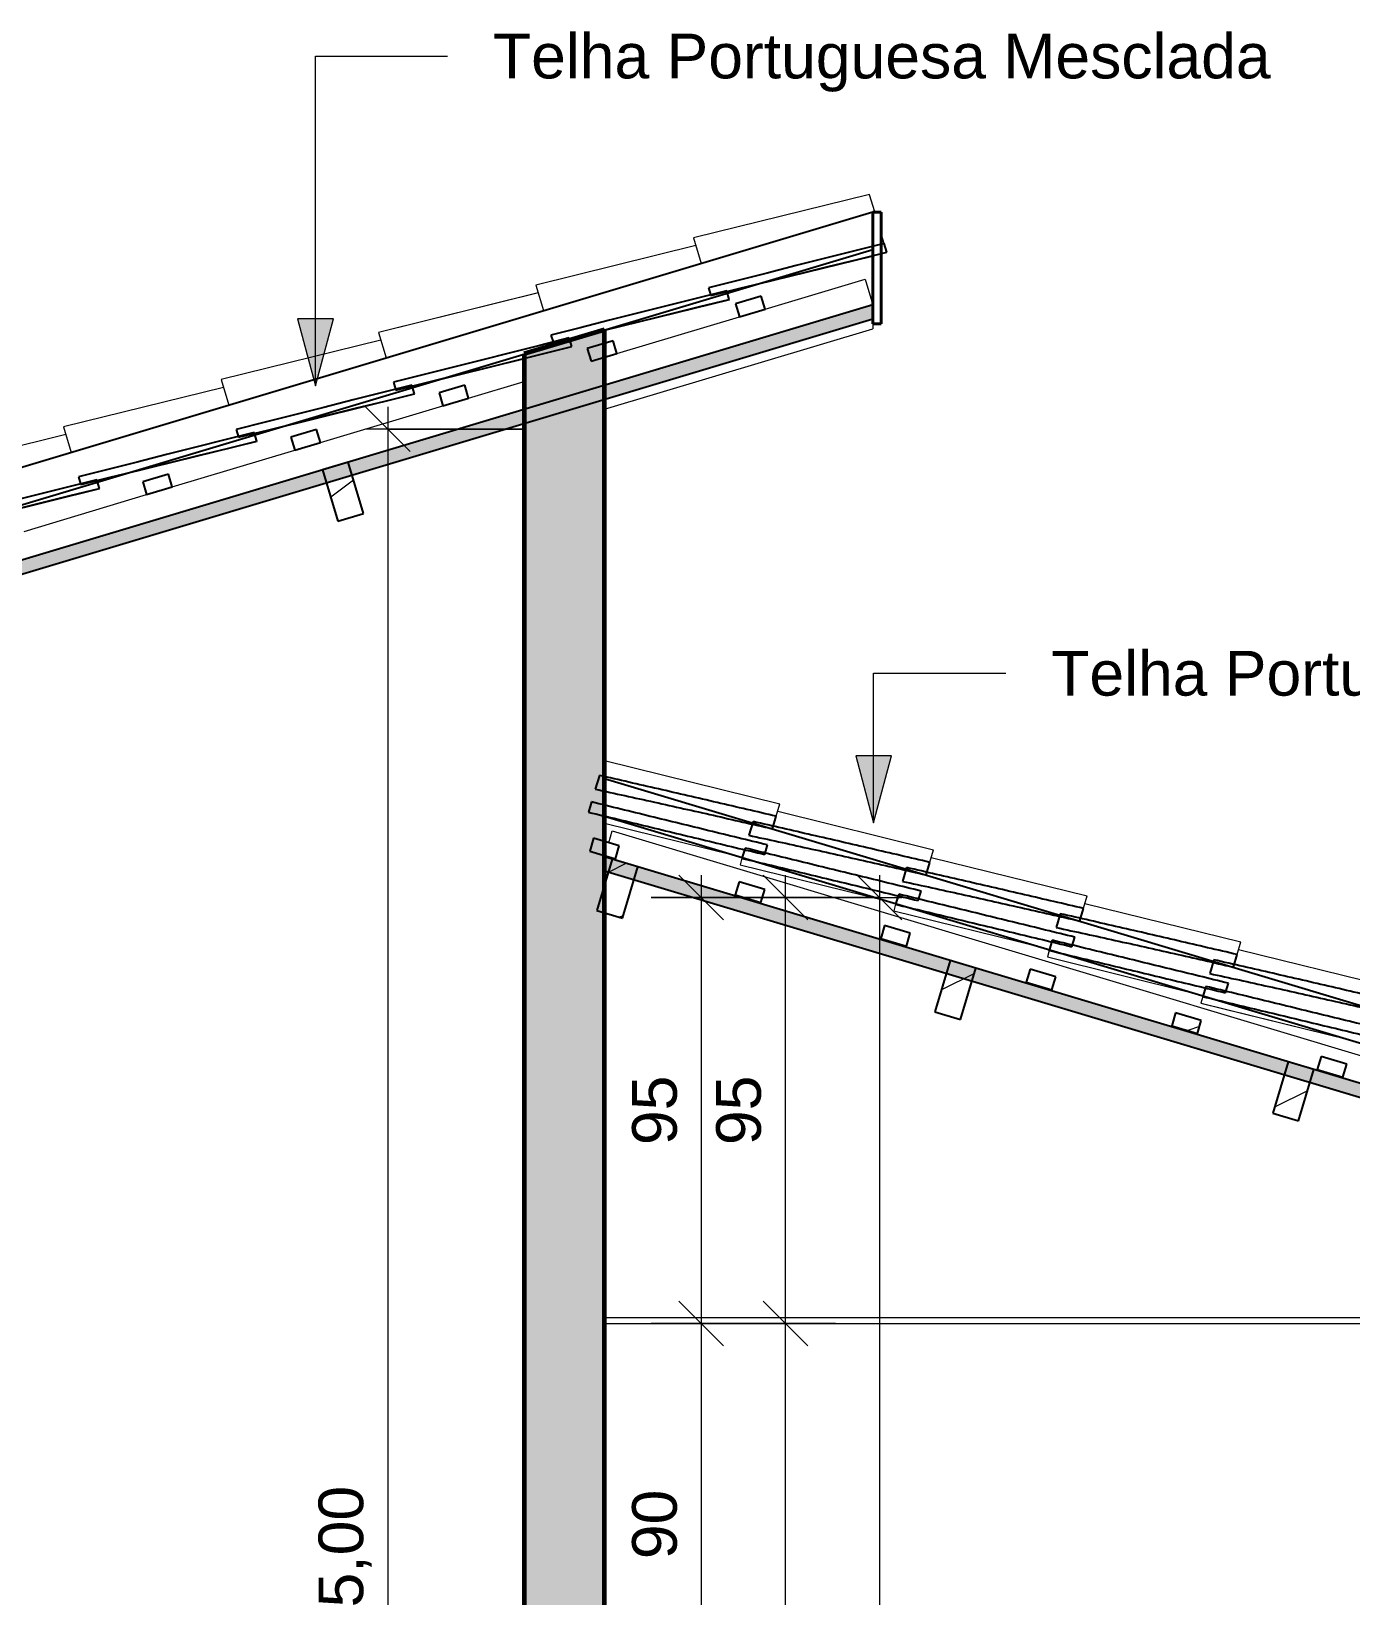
# Model space of a CAD drawing. Header units: millimetres. Extents: x -23755 to 62003, y -3000 to 6760.
# Drawn here: x 56026 to 58977, y 2591 to 6090 of the extents above; entities that cross this region are included whole.
import ezdxf

# ---------------------------------------------------------------- set-up
doc = ezdxf.new("R2010")
doc.units = ezdxf.units.MM
for name, color, linetype, lineweight in [('A-ANNO-DIMS', 211, 'Continuous', 9), ('A-ANNO-DIMS-50', 211, 'Continuous', 9), ('A-CLNG', 13, 'Continuous', 9), ('A-GLAZ-CURT', 52, 'Continuous', 9), ('A-GLAZ-CWMG', 51, 'Continuous', 9), ('A-ROOF', 132, 'Continuous', 9), ('A-ROOF-MCUT', 132, 'Continuous', 40), ('A-ROOF-OTLN', 132, 'Continuous', 9), ('A-ROOF-PATT', 132, 'Continuous', 9), ('A-WALL', 113, 'Continuous', 25), ('A-WALL-PATT', 111, 'Continuous', 25), ('G-ANNO-TEXT', 231, 'Continuous', 9)]:
    doc.layers.add(name, color=color, linetype=linetype, lineweight=lineweight)
doc.styles.add('@Arial Unicode MS', font='', dxfattribs={"height": 100})
doc.styles.add('Arial_1', font='arial.ttf', dxfattribs={"height": 100})
doc.styles.get('@Arial Unicode MS').set_extended_font_data('@Arial Unicode MS')
doc.dimstyles.new('CRT_-__Metros_-_Linha_de_chamada_3_5_mm', dxfattribs={"dimscale": 304.8, "dimtxt": 100.584485, "dimasz": 0.328084, "dimexe": 0.164042, "dimexo": 0.0625, "dimgap": 0.082021, "dimtad": 1, "dimdec": 0, "dimlfac": 0.1, "dimdsep": 46, "dimtxsty": '@Arial Unicode MS', "dimblk1": 'OBLIQUE', "dimblk2": 'OBLIQUE', "dimsah": 1, "dimcen": 0.09, "dimdle": 0.164042, "dimazin": 0, "dimtfac": 1, "dimtdec": 4, "dimtix": 1, "dimtmove": 0, "dimatfit": 3, "dimfxl": 0.984252, "dimfxlon": 1, "dimtvp": 1, "dimtolj": 1, "dimtzin": 0, "dimarcsym": 2})
doc.dimstyles.new('CRT_-__Metros_-_Linha_de_chamada_3_5_mm_1', dxfattribs={"dimscale": 304.8, "dimtxt": 100.584485, "dimasz": 0.328084, "dimexe": 0.164042, "dimexo": 0.0625, "dimgap": 0.082021, "dimtad": 1, "dimlfac": 0.001, "dimrnd": 0.01, "dimzin": 0, "dimdsep": 46, "dimtxsty": '@Arial Unicode MS', "dimblk1": 'OBLIQUE', "dimblk2": 'OBLIQUE', "dimsah": 1, "dimcen": 0.09, "dimdle": 0.164042, "dimazin": 0, "dimtfac": 1, "dimtdec": 4, "dimtix": 1, "dimtmove": 0, "dimatfit": 3, "dimfxl": 0.984252, "dimfxlon": 1, "dimtvp": 1, "dimtolj": 1, "dimtzin": 0, "dimarcsym": 2})
doc.dimstyles.new('CRT_-__Metros_-_Linha_de_chamada_3_5_mm_2', dxfattribs={"dimscale": 304.8, "dimtxt": 100.584485, "dimasz": 0.328084, "dimexe": 0.164042, "dimexo": 0.0625, "dimgap": 0.082021, "dimtad": 1, "dimlfac": 0.001, "dimrnd": 0.01, "dimzin": 0, "dimdsep": 46, "dimtxsty": '@Arial Unicode MS', "dimblk1": 'OBLIQUE', "dimblk2": 'OBLIQUE', "dimsah": 1, "dimcen": 0.09, "dimdle": 0.164042, "dimazin": 0, "dimtfac": 1, "dimtdec": 4, "dimtix": 1, "dimtmove": 2, "dimatfit": 3, "dimfxl": 0.984252, "dimfxlon": 1, "dimtvp": 1, "dimtolj": 1, "dimtzin": 0, "dimarcsym": 2})
pattern_1 = [(216.87, (11811.774, 2309.08), (761.9991, 508.00136), [127, -1143]), (206.565, (11964.17, 2232.88), (-254.0006, -253.9997), [283.981, -283.981]), (198.435, (11964.17, 2105.88), (-507.9998, -254.0006), [160.644, -642.575])]

# ---------------------------------------------------------------- blocks, each defined once
blk = doc.blocks.new('Rectangular Mullion - Ripa-V390-C')
at = {"layer": 'A-GLAZ-CWMG', "lineweight": 25}
for p, q in [((12354.3, 5099.4), (12296.8, 5082.2)), ((12296.8, 5082.2), (12305.5, 5053.4)), ((12362.9, 5070.7), (12354.3, 5099.4)), ((12305.5, 5053.4), (12362.9, 5070.7))]:
    blk.add_line(p, q, dxfattribs=at)
blk = doc.blocks.new('Rectangular Mullion - Ripa-V391-C')
at = {"layer": 'A-GLAZ-CWMG', "lineweight": 25}
for p, q in [((12685.8, 5198.8), (12628.3, 5181.6)), ((12628.3, 5181.6), (12636.9, 5152.9)), ((12694.4, 5170.1), (12685.8, 5198.8)), ((12636.9, 5152.9), (12694.4, 5170.1))]:
    blk.add_line(p, q, dxfattribs=at)
blk = doc.blocks.new('Rectangular Mullion - Ripa-V392-C')
at = {"layer": 'A-GLAZ-CWMG'}
h = blk.add_hatch(dxfattribs=at)
h.set_pattern_fill('FP_54', color=256, style=0, pattern_type=2)
h.set_pattern_definition(pattern_1)
h.paths.add_polyline_path([(12968.4, 5252.3), (13025.8, 5269.5), (13017.2, 5298.3), (12959.7, 5281), (12963.7, 5267.7)])
at = {"layer": 'A-GLAZ-CWMG', "lineweight": 25}
for p, q in [((13017.2, 5298.3), (12959.7, 5281)), ((13025.8, 5269.5), (13017.2, 5298.3)), ((12959.7, 5281), (12968.4, 5252.3)), ((12968.4, 5252.3), (13025.8, 5269.5))]:
    blk.add_line(p, q, dxfattribs=at)
blk = doc.blocks.new('Rectangular Mullion - Ripa-V393-C')
at = {"layer": 'A-GLAZ-CWMG', "lineweight": 25}
for p, q in [((13348.7, 5397.7), (13291.2, 5380.5)), ((13357.3, 5369), (13348.7, 5397.7)), ((13291.2, 5380.5), (13299.8, 5351.7)), ((13299.8, 5351.7), (13357.3, 5369))]:
    blk.add_line(p, q, dxfattribs=at)
blk = doc.blocks.new('Rectangular Mullion - Ripa-V394-C')
at = {"layer": 'A-GLAZ-CWMG'}
h = blk.add_hatch(dxfattribs=at)
h.set_pattern_fill('FP_54', color=256, style=0, pattern_type=2)
h.set_pattern_definition(pattern_1)
h.paths.add_polyline_path([(13631.3, 5451.2), (13688.7, 5468.4), (13680.1, 5497.1), (13622.6, 5479.9), (13631.2, 5451.3)])
at = {"layer": 'A-GLAZ-CWMG', "lineweight": 25}
for p, q in [((13680.1, 5497.1), (13622.6, 5479.9)), ((13688.7, 5468.4), (13680.1, 5497.1)), ((13622.6, 5479.9), (13631.3, 5451.2)), ((13631.3, 5451.2), (13688.7, 5468.4))]:
    blk.add_line(p, q, dxfattribs=at)
blk = doc.blocks.new('Rectangular Mullion - Caibro-3577406-C')
at = {"layer": 'A-GLAZ-CWMG'}
for p, q in [((13688.7, 5468.4), (13912.4, 5535.5)), ((13912.4, 5535.5), (13929.7, 5478)), ((13357.3, 5369), (13631.3, 5451.2)), ((13025.8, 5269.5), (13149.7, 5306.7)), ((12694.8, 5170.2), (12968.4, 5252.3)), ((12362.9, 5070.7), (12636.9, 5152.9)), ((12031.5, 4971.2), (12305.5, 5053.4))]:
    blk.add_line(p, q, dxfattribs=at)
blk = doc.blocks.new('Rectangular Mullion - Terça-V397-C')
at = {"layer": 'A-GLAZ-CWMG'}
h = blk.add_hatch(dxfattribs=at)
h.set_pattern_fill('FP_54', color=256, style=0, pattern_type=2)
h.set_pattern_definition(pattern_1)
h.paths.add_polyline_path([(12733.4, 4993.9), (12790.8, 5011.1), (12756.4, 5126.1), (12698.9, 5108.8)])
at = {"layer": 'A-GLAZ-CWMG', "lineweight": 25}
for p, q in [((12756.4, 5126.1), (12698.9, 5108.8)), ((12698.9, 5108.8), (12733.4, 4993.9)), ((12790.8, 5011.1), (12756.4, 5126.1)), ((12733.4, 4993.9), (12790.8, 5011.1))]:
    blk.add_line(p, q, dxfattribs=at)
blk = doc.blocks.new('Rectangular Mullion - Ripa-3577493-C')
at = {"layer": 'A-GLAZ-CWMG', "lineweight": 25}
for p, q in [((13305.2, 4285), (13296.6, 4256.2)), ((13362.7, 4267.7), (13305.2, 4285)), ((13296.6, 4256.2), (13354.1, 4239)), ((13354.1, 4239), (13362.7, 4267.7))]:
    blk.add_line(p, q, dxfattribs=at)
blk = doc.blocks.new('Rectangular Mullion - Ripa-V402-C')
at = {"layer": 'A-GLAZ-CWMG', "lineweight": 25}
for p, q in [((14932.5, 3796.8), (14923.9, 3768.1)), ((14990, 3779.6), (14932.5, 3796.8)), ((14981.3, 3750.8), (14990, 3779.6)), ((14923.9, 3768.1), (14981.3, 3750.8))]:
    blk.add_line(p, q, dxfattribs=at)
blk = doc.blocks.new('Rectangular Mullion - Ripa-V403-C')
at = {"layer": 'A-GLAZ-CWMG'}
h = blk.add_hatch(dxfattribs=at)
h.set_pattern_fill('FP_54', color=256, style=0, pattern_type=2)
h.set_pattern_definition(pattern_1)
h.paths.add_polyline_path([(14655.9, 3848.5), (14664.5, 3877.2), (14607, 3894.4), (14598.4, 3865.7)])
at = {"layer": 'A-GLAZ-CWMG', "lineweight": 25}
for p, q in [((14607, 3894.4), (14598.4, 3865.7)), ((14664.5, 3877.2), (14607, 3894.4)), ((14598.4, 3865.7), (14655.9, 3848.5)), ((14655.9, 3848.5), (14664.5, 3877.2))]:
    blk.add_line(p, q, dxfattribs=at)
blk = doc.blocks.new('Rectangular Mullion - Ripa-V404-C')
at = {"layer": 'A-GLAZ-CWMG', "lineweight": 25}
for p, q in [((14281.6, 3992.1), (14273, 3963.3)), ((14339.1, 3974.8), (14281.6, 3992.1)), ((14273, 3963.3), (14330.4, 3946.1)), ((14330.4, 3946.1), (14339.1, 3974.8))]:
    blk.add_line(p, q, dxfattribs=at)
blk = doc.blocks.new('Rectangular Mullion - Ripa-V405-C')
at = {"layer": 'A-GLAZ-CWMG', "lineweight": 25}
for p, q in [((13956.1, 4089.7), (13947.5, 4061)), ((13947.5, 4061), (14005, 4043.7)), ((14013.6, 4072.5), (13956.1, 4089.7)), ((14005, 4043.7), (14013.6, 4072.5))]:
    blk.add_line(p, q, dxfattribs=at)
blk = doc.blocks.new('Rectangular Mullion - Ripa-V406-C')
at = {"layer": 'A-GLAZ-CWMG', "lineweight": 25}
for p, q in [((13630.7, 4187.3), (13622.1, 4158.6)), ((13688.2, 4170.1), (13630.7, 4187.3)), ((13679.5, 4141.4), (13688.2, 4170.1)), ((13622.1, 4158.6), (13679.5, 4141.4))]:
    blk.add_line(p, q, dxfattribs=at)
blk = doc.blocks.new('Rectangular Mullion - Caibro-4257885-C')
at = {"layer": 'A-GLAZ-CWMG'}
for p, q in [((13339, 4274.9), (13346.9, 4301.2)), ((13346.9, 4301.2), (16329.7, 3406.3)), ((13329.7, 4243.7), (13330.4, 4246.1)), ((16509.7, 3352.3), (17109.7, 3172.3)), ((17125.8, 3163.6), (17109.7, 3109.7)), ((17112.8, 3171.4), (17126.9, 3167.2))]:
    blk.add_line(p, q, dxfattribs=at)
blk = doc.blocks.new('Rectangular Mullion - Terça-4257865-C')
at = {"layer": 'A-GLAZ-CWMG'}
h = blk.add_hatch(dxfattribs=at)
h.set_pattern_fill('FP_54', color=256, style=0, pattern_type=2)
h.set_pattern_definition(pattern_1)
h.paths.add_polyline_path([(13369.9, 4106.3), (13404.4, 4221.3), (13346.9, 4238.5), (13312.4, 4123.6)])
at = {"layer": 'A-GLAZ-CWMG', "lineweight": 25}
for p, q in [((13346.9, 4238.5), (13312.4, 4123.6)), ((13404.4, 4221.3), (13346.9, 4238.5)), ((13369.9, 4106.3), (13404.4, 4221.3)), ((13312.4, 4123.6), (13369.9, 4106.3))]:
    blk.add_line(p, q, dxfattribs=at)
blk = doc.blocks.new('Rectangular Mullion - Terça-V408-C')
at = {"layer": 'A-GLAZ-CWMG'}
h = blk.add_hatch(dxfattribs=at)
h.set_pattern_fill('FP_54', color=256, style=0, pattern_type=2)
h.set_pattern_definition(pattern_1)
h.paths.add_polyline_path([(14881.9, 3652.7), (14916.4, 3767.7), (14858.9, 3784.9), (14824.4, 3670), (14860.8, 3659.1)])
at = {"layer": 'A-GLAZ-CWMG', "lineweight": 25}
for p, q in [((14858.9, 3784.9), (14824.4, 3670)), ((14916.4, 3767.7), (14858.9, 3784.9)), ((14881.9, 3652.7), (14916.4, 3767.7)), ((14824.4, 3670), (14881.9, 3652.7))]:
    blk.add_line(p, q, dxfattribs=at)
blk = doc.blocks.new('Rectangular Mullion - Terça-V409-C')
at = {"layer": 'A-GLAZ-CWMG'}
h = blk.add_hatch(dxfattribs=at)
h.set_pattern_fill('FP_54', color=256, style=0, pattern_type=2)
h.set_pattern_definition(pattern_1)
h.paths.add_polyline_path([(14125.9, 3879.5), (14160.4, 3994.5), (14102.9, 4011.7), (14068.4, 3896.8), (14088.6, 3890.7)])
at = {"layer": 'A-GLAZ-CWMG', "lineweight": 25}
for p, q in [((14102.9, 4011.7), (14068.4, 3896.8)), ((14160.4, 3994.5), (14102.9, 4011.7)), ((14125.9, 3879.5), (14160.4, 3994.5)), ((14068.4, 3896.8), (14125.9, 3879.5))]:
    blk.add_line(p, q, dxfattribs=at)
blk = doc.blocks.new('COLONIAL BASE - COLONIAL BASE-V437-C')
at = {"layer": 'A-GLAZ-CURT'}
blk.add_line((8602.8, 4130.9), (8245.3, 4042.6), dxfattribs=at)
blk = doc.blocks.new('COLONIAL BASE - COLONIAL BASE-V428-C')
at = {"layer": 'A-GLAZ-CURT'}
for p, q in [((8955, 4236.6), (8597.5, 4148.3)), ((9030.4, 4114.9), (8703.1, 4034))]:
    blk.add_line(p, q, dxfattribs=at)
blk = doc.blocks.new('COLONIAL BASE - COLONIAL BASE-V439-C')
at = {"layer": 'A-GLAZ-CURT'}
for p, q in [((13181.6, 5504.6), (12824.2, 5416.3)), ((13149.7, 5356.3), (12929.8, 5302))]:
    blk.add_line(p, q, dxfattribs=at)
blk = doc.blocks.new('COLONIAL BASE - COLONIAL BASE-V440-C')
at = {"layer": 'A-GLAZ-CURT'}
for p, q in [((13533.9, 5610.3), (13176.4, 5522)), ((13609.3, 5488.5), (13329.7, 5419.5))]:
    blk.add_line(p, q, dxfattribs=at)
blk = doc.blocks.new('COLONIAL BASE - COLONIAL BASE-V441-C')
at = {"layer": 'A-GLAZ-CURT'}
for p, q in [((13922.3, 5724.9), (13528.7, 5627.6)), ((13922.5, 5724.1), (13922.5, 5724.1)), ((13929.7, 5586.3), (13634.3, 5513.4)), ((13961.5, 5594.2), (13948.7, 5591))]:
    blk.add_line(p, q, dxfattribs=at)
blk = doc.blocks.new('COLONIAL BASE - COLONIAL BASE-V436-C')
at = {"layer": 'A-GLAZ-CURT'}
for p, q in [((9307.2, 4342.3), (8949.8, 4254)), ((8949.8, 4254), (8966.9, 4197)), ((9382.6, 4220.5), (9055.4, 4139.7)), ((9382.6, 4220.5), (9382.4, 4221.2))]:
    blk.add_line(p, q, dxfattribs=at)
blk = doc.blocks.new('COLONIAL BASE - COLONIAL BASE-V435-C')
at = {"layer": 'A-GLAZ-CURT', "lineweight": 25}
for p, q in [((9029.9, 4116.4), (9024.1, 4135.9)), ((8631.1, 4036.6), (8635.7, 4021.2)), ((8635.7, 4021.1), (8636.2, 4019.4))]:
    blk.add_line(p, q, dxfattribs=at)
at = {"layer": 'A-GLAZ-CURT', "lineweight": 25, "flags": 128}
for points in [[(9024.1, 4135.9), (8958.6, 4119.3), (8893.1, 4102.8), (8827.6, 4086.2), (8762.1, 4069.7), (8696.6, 4053.1), (8631.1, 4036.6)], [(8636.2, 4019.4), (8701.8, 4035.6), (8767.4, 4051.8), (8833.1, 4067.9), (8898.7, 4084.1), (8964.3, 4100.3), (9029.9, 4116.4)]]:
    blk.add_lwpolyline(points, dxfattribs=at)
blk = doc.blocks.new('COLONIAL BASE - COLONIAL BASE-V432-C')
at = {"layer": 'A-GLAZ-CURT', "lineweight": 25}
for p, q in [((8325.5, 3905.1), (8319.6, 3924.6)), ((7926.6, 3825.2), (7931.8, 3808.1))]:
    blk.add_line(p, q, dxfattribs=at)
at = {"layer": 'A-GLAZ-CURT', "lineweight": 25, "flags": 128}
for points in [[(8319.6, 3924.6), (8254.1, 3908), (8188.6, 3891.5), (8123.1, 3874.9), (8057.6, 3858.3), (7992.1, 3841.8), (7926.6, 3825.2)], [(7931.8, 3808.1), (7997.4, 3824.3), (8063, 3840.4), (8128.6, 3856.6), (8194.2, 3872.8), (8259.9, 3888.9), (8325.5, 3905.1)]]:
    blk.add_lwpolyline(points, dxfattribs=at)
blk = doc.blocks.new('COLONIAL BASE - COLONIAL BASE-V443-C')
at = {"layer": 'A-GLAZ-CURT'}
for p, q in [((13181.6, 5504.6), (12824.2, 5416.3)), ((12824.2, 5416.3), (12841.2, 5359.7)), ((13149.7, 5356.3), (12929.8, 5302))]:
    blk.add_line(p, q, dxfattribs=at)
blk = doc.blocks.new('COLONIAL BASE - COLONIAL BASE-V444-C')
at = {"layer": 'A-GLAZ-CURT'}
for p, q in [((13533.9, 5610.3), (13176.4, 5522)), ((13176.4, 5522), (13193.5, 5465)), ((13609.3, 5488.5), (13329.7, 5419.5)), ((13609.3, 5488.5), (13609.1, 5489.2))]:
    blk.add_line(p, q, dxfattribs=at)
blk = doc.blocks.new('COLONIAL BASE - COLONIAL BASE-V445-C')
at = {"layer": 'A-GLAZ-CURT'}
for p, q in [((13922.3, 5724.9), (13528.7, 5627.6)), ((13934, 5685.9), (13922.5, 5724.1)), ((13528.7, 5627.6), (13545.8, 5570.6)), ((13929.7, 5586.3), (13634.3, 5513.4)), ((13961.5, 5594.2), (13948.7, 5591)), ((13961.5, 5594.2), (13961.3, 5594.9))]:
    blk.add_line(p, q, dxfattribs=at)
blk = doc.blocks.new('COLONIAL BASE - COLONIAL BASE-V446-C')
at = {"layer": 'A-GLAZ-CURT'}
blk.add_line((13955.2, 5615.2), (13948.8, 5636.7), dxfattribs=at)
at = {"layer": 'A-GLAZ-CURT', "lineweight": 25}
for p, q in [((13961, 5595.8), (13955.2, 5615.2)), ((13562.2, 5515.9), (13567.3, 5498.8))]:
    blk.add_line(p, q, dxfattribs=at)
at = {"layer": 'A-GLAZ-CURT', "lineweight": 25, "flags": 128}
for points in [[(13955.2, 5615.2), (13889.7, 5598.7), (13824.2, 5582.1), (13758.7, 5565.6), (13693.2, 5549), (13627.7, 5532.5), (13562.2, 5515.9)], [(13567.3, 5498.8), (13632.9, 5514.9), (13698.6, 5531.1), (13764.2, 5547.3), (13829.8, 5563.4), (13895.4, 5579.6), (13961, 5595.8)]]:
    blk.add_lwpolyline(points, dxfattribs=at)
blk = doc.blocks.new('COLONIAL BASE - COLONIAL BASE-V447-C')
at = {"layer": 'A-GLAZ-CURT', "lineweight": 25}
for p, q in [((16410.9, 3497.6), (16401.7, 3466.9)), ((16798, 3378.3), (16806.4, 3406.3))]:
    blk.add_line(p, q, dxfattribs=at)
for points in [[(16401.7, 3466.9), (16445.8, 3457.3), (16533.9, 3438.1), (16666, 3408.5), (16754, 3388.4), (16798, 3378.3)], [(16806.4, 3406.3), (16762.4, 3416.6), (16674.6, 3437), (16542.8, 3467.4), (16454.9, 3487.6), (16410.9, 3497.6)]]:
    blk.add_open_spline(points, degree=3, dxfattribs=at)
blk = doc.blocks.new('COLONIAL BASE - COLONIAL BASE-V454-C')
at = {"layer": 'A-GLAZ-CURT'}
for p, q in [((15778.8, 3726.7), (16127.5, 3640.6)), ((16119.2, 3612.8), (16127.5, 3640.6)), ((15699, 3621.7), (15694.7, 3607.1)), ((15694.7, 3607.1), (16021.9, 3526.3))]:
    blk.add_line(p, q, dxfattribs=at)
at = {"layer": 'A-GLAZ-CURT', "lineweight": 25}
for p, q in [((15705.8, 3644.4), (15699, 3621.7)), ((16093.4, 3526.9), (16099.8, 3548.3))]:
    blk.add_line(p, q, dxfattribs=at)
blk.add_open_spline([(16099.8, 3548.3), (16077.9, 3553.6), (16034.2, 3564.3), (15968.5, 3580.3), (15902.8, 3596.3), (15815.3, 3617.7), (15749.6, 3633.7), (15705.8, 3644.4)], degree=3, knots=[0, 0, 0, 0, 0.166667, 0.333333, 0.5, 0.666667, 1, 1, 1, 1], dxfattribs=at)
blk.add_open_spline([(15699, 3621.7), (15742.8, 3611.1), (15830.5, 3590), (15961.9, 3558.5), (16049.6, 3537.4), (16093.4, 3526.9)], degree=3, dxfattribs=at)
blk = doc.blocks.new('COLONIAL BASE - COLONIAL BASE-V455-C')
at = {"layer": 'A-GLAZ-CURT'}
for p, q in [((15778.8, 3726.7), (16127.5, 3640.6)), ((15694.7, 3607.1), (16021.9, 3526.3))]:
    blk.add_line(p, q, dxfattribs=at)
blk = doc.blocks.new('COLONIAL BASE - COLONIAL BASE-V458-C')
at = {"layer": 'A-GLAZ-CURT'}
for p, q in [((14747.9, 4036), (15096.6, 3949.9)), ((14663.9, 3916.4), (14991, 3835.6))]:
    blk.add_line(p, q, dxfattribs=at)
blk = doc.blocks.new('COLONIAL BASE - COLONIAL BASE-V459-C')
at = {"layer": 'A-GLAZ-CURT'}
for p, q in [((13329.7, 4459.1), (13722.1, 4362.2)), ((13713.7, 4334.5), (13722.1, 4362.2)), ((13329.7, 4318.8), (13616.5, 4248))]:
    blk.add_line(p, q, dxfattribs=at)
at = {"layer": 'A-GLAZ-CURT', "lineweight": 25}
for p, q in [((13300.4, 4366.1), (13293.6, 4343.3)), ((13688, 4248.6), (13694.4, 4269.9))]:
    blk.add_line(p, q, dxfattribs=at)
blk.add_open_spline([(13293.6, 4343.3), (13337.4, 4332.8), (13425, 4311.7), (13556.5, 4280.1), (13644.1, 4259.1), (13688, 4248.6)], degree=3, dxfattribs=at)
blk.add_open_spline([(13694.4, 4269.9), (13672.5, 4275.2), (13628.7, 4285.9), (13563, 4301.9), (13497.4, 4317.9), (13409.8, 4339.3), (13344.2, 4355.4), (13300.4, 4366.1)], degree=3, knots=[0, 0, 0, 0, 0.166667, 0.333333, 0.5, 0.666667, 1, 1, 1, 1], dxfattribs=at)
blk = doc.blocks.new('COLONIAL BASE - COLONIAL BASE-V460-C')
at = {"layer": 'A-GLAZ-CURT'}
for p, q in [((13329.7, 4459.1), (13722.1, 4362.2)), ((13329.7, 4318.8), (13616.5, 4248))]:
    blk.add_line(p, q, dxfattribs=at)
blk = doc.blocks.new('DIMBLOCK68-C')
at = {"layer": 'A-ANNO-DIMS-50', "lineweight": 18, "transparency": 16777216}
for p, q in [((56823.4, 5200), (56773.4, 5250)), ((56823.4, 5200), (56873.4, 5150)), ((56823.4, 200), (56773.4, 250)), ((56823.4, 200), (56873.4, 150))]:
    blk.add_line(p, q, dxfattribs=at)
at = {"layer": 'A-ANNO-DIMS-50', "transparency": 16777216}
for p, q in [((56823.4, 5250), (56823.4, 150)), ((57123.4, 5200), (56773.4, 5200)), ((56823.4, 5200), (57123.4, 5200)), ((57123.4, 200), (56773.4, 200)), ((56823.4, 200), (57123.4, 200))]:
    blk.add_line(p, q, dxfattribs=at)
at = {"layer": 'A-ANNO-DIMS-50', "color": 0, "transparency": 16777216, "insert": (56668.6, 2564.7), "char_height": 100, "width": 324.675, "attachment_point": 1, "rotation": 90, "line_spacing_factor": 1.117605, "style": '@Arial Unicode MS'}
blk.add_mtext('5,00', dxfattribs=at)
blk = doc.blocks.new('_Oblique')
at = {"color": 0, "linetype": 'ByBlock', "lineweight": -2}
blk.add_line((-0.5, -0.5), (0.5, 0.5), dxfattribs=at)
blk = doc.blocks.new('DIMBLOCK75-C')
at = {"layer": 'A-ANNO-DIMS-50', "lineweight": 18, "transparency": 16777216}
for p, q in [((57712.8, 3200), (57662.8, 3250)), ((57712.8, 3200), (57762.8, 3150)), ((57712.8, 200), (57662.8, 250)), ((57712.8, 200), (57762.8, 150))]:
    blk.add_line(p, q, dxfattribs=at)
at = {"layer": 'A-ANNO-DIMS-50', "transparency": 16777216}
for p, q in [((57412.8, 3200), (57762.8, 3200)), ((57712.8, 3200), (57412.8, 3200)), ((57712.8, 150), (57712.8, 3200)), ((57412.8, 200), (57762.8, 200)), ((57712.8, 200), (57412.8, 200))]:
    blk.add_line(p, q, dxfattribs=at)
at = {"layer": 'A-ANNO-DIMS-50', "color": 0, "transparency": 16777216, "insert": (57558, 1564.7), "char_height": 100, "width": 324.675, "attachment_point": 1, "rotation": 90, "line_spacing_factor": 1.117605, "style": '@Arial Unicode MS'}
blk.add_mtext('3,00', dxfattribs=at)
blk = doc.blocks.new('DIMBLOCK76-C')
at = {"layer": 'A-ANNO-DIMS-50', "lineweight": 18, "transparency": 16777216}
for p, q in [((57712.8, 4152.4), (57662.8, 4202.4)), ((57712.8, 4152.4), (57762.8, 4102.4)), ((57712.8, 3200), (57662.8, 3250)), ((57712.8, 3200), (57762.8, 3150))]:
    blk.add_line(p, q, dxfattribs=at)
at = {"layer": 'A-ANNO-DIMS-50', "transparency": 16777216}
for p, q in [((57712.8, 3200), (57712.8, 4202.4)), ((57412.8, 4152.4), (57762.8, 4152.4)), ((57712.8, 4152.4), (57412.8, 4152.4)), ((57412.8, 3200), (57762.8, 3200)), ((57712.8, 3200), (57412.8, 3200))]:
    blk.add_line(p, q, dxfattribs=at)
at = {"layer": 'A-ANNO-DIMS-50', "color": 0, "transparency": 16777216, "insert": (57558, 3598.7), "char_height": 100, "width": 185.873, "attachment_point": 1, "rotation": 90, "line_spacing_factor": 1.117605, "style": '@Arial Unicode MS'}
blk.add_mtext('95', dxfattribs=at)
blk = doc.blocks.new('DIMBLOCK77-C')
at = {"layer": 'A-ANNO-DIMS-50', "lineweight": 18, "transparency": 16777216}
for p, q in [((57524.8, 4152.4), (57474.8, 4202.4)), ((57524.8, 4152.4), (57574.8, 4102.4)), ((57524.8, 3200), (57474.8, 3250)), ((57524.8, 3200), (57574.8, 3150))]:
    blk.add_line(p, q, dxfattribs=at)
at = {"layer": 'A-ANNO-DIMS-50', "transparency": 16777216}
for p, q in [((57524.8, 4202.4), (57524.8, 3200)), ((57824.8, 4152.4), (57474.8, 4152.4)), ((57524.8, 4152.4), (57824.8, 4152.4)), ((57824.8, 3200), (57474.8, 3200)), ((57524.8, 3200), (57824.8, 3200))]:
    blk.add_line(p, q, dxfattribs=at)
at = {"layer": 'A-ANNO-DIMS-50', "color": 0, "transparency": 16777216, "insert": (57370, 3598.7), "char_height": 100, "width": 185.873, "attachment_point": 1, "rotation": 90, "line_spacing_factor": 1.117605, "style": '@Arial Unicode MS'}
blk.add_mtext('95', dxfattribs=at)
blk = doc.blocks.new('DIMBLOCK78-C')
at = {"layer": 'A-ANNO-DIMS-50', "lineweight": 18, "transparency": 16777216}
for p, q in [((57524.8, 3200), (57474.8, 3250)), ((57524.8, 3200), (57574.8, 3150)), ((57524.8, 2300), (57474.8, 2350)), ((57524.8, 2300), (57574.8, 2250))]:
    blk.add_line(p, q, dxfattribs=at)
at = {"layer": 'A-ANNO-DIMS-50', "transparency": 16777216}
for p, q in [((57824.8, 3200), (57474.8, 3200)), ((57524.8, 3200), (57524.8, 2300)), ((57524.8, 3200), (57824.8, 3200)), ((57224.8, 2300), (57574.8, 2300)), ((57524.8, 2300), (57224.8, 2300))]:
    blk.add_line(p, q, dxfattribs=at)
at = {"layer": 'A-ANNO-DIMS-50', "color": 0, "transparency": 16777216, "insert": (57370, 2672.6), "char_height": 100, "width": 185.873, "attachment_point": 1, "rotation": 90, "line_spacing_factor": 1.117605, "style": '@Arial Unicode MS'}
blk.add_mtext('90', dxfattribs=at)
blk = doc.blocks.new('DIMBLOCK80-C')
at = {"layer": 'A-ANNO-DIMS-50', "lineweight": 18, "transparency": 16777216}
for p, q in [((57923.4, 4152.4), (57873.4, 4202.4)), ((57923.4, 4152.4), (57973.4, 4102.4)), ((57923.4, 200), (57873.4, 250)), ((57923.4, 200), (57973.4, 150))]:
    blk.add_line(p, q, dxfattribs=at)
at = {"layer": 'A-ANNO-DIMS-50', "transparency": 16777216}
for p, q in [((57923.4, 4202.4), (57923.4, 150)), ((57771.7, 4152.4), (57973.4, 4152.4)), ((57923.4, 4152.4), (57771.7, 4152.4)), ((58223.4, 200), (57873.4, 200)), ((57923.4, 200), (58223.4, 200))]:
    blk.add_line(p, q, dxfattribs=at)
at = {"layer": 'A-ANNO-DIMS-50', "color": 0, "transparency": 16777216, "insert": (57768.6, 1881.1), "char_height": 100, "width": 324.675, "attachment_point": 1, "rotation": 90, "line_spacing_factor": 1.117605, "style": '@Arial Unicode MS'}
blk.add_mtext('3,95', dxfattribs=at)

msp = doc.modelspace()

# ---------------------------------------------------------------- hatches: boundary and pattern name
at = {"layer": 'A-ROOF-PATT'}
for points in [[(51668.272, 3574.716), (57908.272, 5446.716), (57908.272, 5478.037), (51668.272, 3606.037)], [(61088.272, 3078.373), (61088.272, 3109.694), (57308.272, 4243.694), (57308.272, 4212.373), (60828.383, 3156.34)]]:
    msp.add_hatch(color=256, dxfattribs=at).paths.add_polyline_path(points)
at = {"layer": 'A-WALL-PATT'}
h = msp.add_hatch(color=256, dxfattribs=at)
h.paths.add_polyline_path([(57128.272, 0), (57308.272, 0), (57308.272, 200), (57128.272, 200)])
h.paths.add_polyline_path([(57264.18, 2335), (57308.272, 2335), (57308.272, 5422), (57128.272, 5368), (57128.272, 2335)])
at = {"layer": 'G-ANNO-TEXT'}
for points in [[(56661.6, 5296.469), (56701.792, 5446.469), (56621.408, 5446.469)], [(57910.261, 4319.553), (57950.453, 4469.553), (57870.069, 4469.553)]]:
    msp.add_hatch(color=7, dxfattribs=at).paths.add_polyline_path(points)

# ---------------------------------------------------------------- linework, layer by layer
at = {"layer": 'A-CLNG'}
for p, q in [((60308.272, 3212.5), (57308.272, 3212.5)), ((57308.272, 3200), (60308.272, 3200))]:
    msp.add_line(p, q, dxfattribs=at)
at = {"layer": 'A-ROOF', "lineweight": 25}
for p, q in [((57908.272, 5685.522), (51568.272, 3783.522)), ((51568.272, 3700), (57908.272, 5602)), ((57908.272, 5478.037), (51668.272, 3606.037)), ((51668.272, 3574.716), (57908.272, 5446.716)), ((61088.272, 3283.522), (57308.272, 4417.522)), ((57308.272, 4334), (61088.272, 3200)), ((61088.272, 3109.694), (57308.272, 4243.694)), ((57308.272, 4212.373), (61088.272, 3078.373))]:
    msp.add_line(p, q, dxfattribs=at)
at = {"layer": 'A-ROOF-MCUT'}
for p, q in [((57927.272, 5685.522), (57908.272, 5685.522)), ((57908.272, 5685.522), (57908.272, 5608.858)), ((57927.272, 5613.698), (57927.272, 5685.522)), ((57908.272, 5608.782), (57908.272, 5435.522)), ((57927.272, 5435.522), (57927.272, 5613.584)), ((57908.272, 5435.522), (57927.272, 5435.522))]:
    msp.add_line(p, q, dxfattribs=at)
at = {"layer": 'A-ROOF-OTLN'}
for p in [(57308.272, 5244.515), (57908.272, 5435.522)]:
    msp.add_line(p, (57908.272, 5424.515), dxfattribs=at)
at = {"layer": 'A-WALL', "lineweight": 60}
for p, q in [((57308.272, 5422), (57128.272, 5368)), ((57308.272, 2335), (57308.272, 5422)), ((57128.272, 5368), (57128.272, 2335))]:
    msp.add_line(p, q, dxfattribs=at)
at = {"layer": 'G-ANNO-TEXT', "color": 7}
for p, q in [((56661.6, 6034.383), (56957.29, 6034.383)), ((56661.6, 5296.469), (56661.6, 6034.383)), ((56701.792, 5446.469), (56621.408, 5446.469)), ((56621.408, 5446.469), (56661.6, 5296.469)), ((56661.6, 5296.469), (56701.792, 5446.469)), ((57910.261, 4653.937), (58205.951, 4653.937)), ((57910.261, 4319.553), (57910.261, 4653.937)), ((57950.453, 4469.553), (57870.069, 4469.553)), ((57870.069, 4469.553), (57910.261, 4319.553)), ((57910.261, 4319.553), (57950.453, 4469.553))]:
    msp.add_line(p, q, dxfattribs=at)

# ---------------------------------------------------------------- block references
at = {"layer": 'A-GLAZ-CURT'}
for name, p in [('COLONIAL BASE - COLONIAL BASE-V441-C', (43978.621, 0)), ('COLONIAL BASE - COLONIAL BASE-V441-C', (43978.621, 0)), ('COLONIAL BASE - COLONIAL BASE-V441-C', (43978.621, 0)), ('COLONIAL BASE - COLONIAL BASE-V441-C', (43978.621, 0)), ('COLONIAL BASE - COLONIAL BASE-V441-C', (43978.621, 0)), ('COLONIAL BASE - COLONIAL BASE-V441-C', (43978.621, 0)), ('COLONIAL BASE - COLONIAL BASE-V441-C', (43978.621, 0)), ('COLONIAL BASE - COLONIAL BASE-V441-C', (43978.621, 0)), ('COLONIAL BASE - COLONIAL BASE-V441-C', (43978.621, 0)), ('COLONIAL BASE - COLONIAL BASE-V441-C', (43978.621, 0)), ('COLONIAL BASE - COLONIAL BASE-V445-C', (43978.621, 0)), ('COLONIAL BASE - COLONIAL BASE-V446-C', (43978.621, 0)), ('COLONIAL BASE - COLONIAL BASE-V440-C', (43978.621, 0)), ('COLONIAL BASE - COLONIAL BASE-V440-C', (43978.621, 0)), ('COLONIAL BASE - COLONIAL BASE-V440-C', (43978.621, 0)), ('COLONIAL BASE - COLONIAL BASE-V440-C', (43978.621, 0)), ('COLONIAL BASE - COLONIAL BASE-V440-C', (43978.621, 0)), ('COLONIAL BASE - COLONIAL BASE-V440-C', (43978.621, 0)), ('COLONIAL BASE - COLONIAL BASE-V440-C', (43978.621, 0)), ('COLONIAL BASE - COLONIAL BASE-V440-C', (43978.621, 0)), ('COLONIAL BASE - COLONIAL BASE-V440-C', (43978.621, 0)), ('COLONIAL BASE - COLONIAL BASE-V440-C', (43978.621, 0)), ('COLONIAL BASE - COLONIAL BASE-V444-C', (43978.621, 0)), ('COLONIAL BASE - COLONIAL BASE-V437-C', (48557.51, 1373.667)), ('COLONIAL BASE - COLONIAL BASE-V437-C', (48557.51, 1373.667)), ('COLONIAL BASE - COLONIAL BASE-V439-C', (43978.621, 0)), ('COLONIAL BASE - COLONIAL BASE-V439-C', (43978.621, 0)), ('COLONIAL BASE - COLONIAL BASE-V439-C', (43978.621, 0)), ('COLONIAL BASE - COLONIAL BASE-V439-C', (43978.621, 0)), ('COLONIAL BASE - COLONIAL BASE-V439-C', (43978.621, 0)), ('COLONIAL BASE - COLONIAL BASE-V439-C', (43978.621, 0)), ('COLONIAL BASE - COLONIAL BASE-V437-C', (48557.51, 1373.667)), ('COLONIAL BASE - COLONIAL BASE-V439-C', (43978.621, 0)), ('COLONIAL BASE - COLONIAL BASE-V443-C', (43978.621, 0)), ('COLONIAL BASE - COLONIAL BASE-V435-C', (48557.51, 1373.667)), ('COLONIAL BASE - COLONIAL BASE-V437-C', (48205.288, 1268)), ('COLONIAL BASE - COLONIAL BASE-V437-C', (48205.288, 1268)), ('COLONIAL BASE - COLONIAL BASE-V428-C', (47853.065, 1162.333)), ('COLONIAL BASE - COLONIAL BASE-V428-C', (47853.065, 1162.333)), ('COLONIAL BASE - COLONIAL BASE-V428-C', (47853.065, 1162.333)), ('COLONIAL BASE - COLONIAL BASE-V428-C', (47853.065, 1162.333)), ('COLONIAL BASE - COLONIAL BASE-V428-C', (47853.065, 1162.333)), ('COLONIAL BASE - COLONIAL BASE-V428-C', (47853.065, 1162.333)), ('COLONIAL BASE - COLONIAL BASE-V437-C', (48205.288, 1268)), ('COLONIAL BASE - COLONIAL BASE-V428-C', (47853.065, 1162.333)), ('COLONIAL BASE - COLONIAL BASE-V436-C', (47500.843, 1056.667)), ('COLONIAL BASE - COLONIAL BASE-V435-C', (48205.288, 1268)), ('COLONIAL BASE - COLONIAL BASE-V437-C', (47853.065, 1162.333)), ('COLONIAL BASE - COLONIAL BASE-V437-C', (47853.065, 1162.333)), ('COLONIAL BASE - COLONIAL BASE-V428-C', (47500.843, 1056.667)), ('COLONIAL BASE - COLONIAL BASE-V428-C', (47500.843, 1056.667)), ('COLONIAL BASE - COLONIAL BASE-V428-C', (47500.843, 1056.667)), ('COLONIAL BASE - COLONIAL BASE-V428-C', (47500.843, 1056.667)), ('COLONIAL BASE - COLONIAL BASE-V428-C', (47500.843, 1056.667)), ('COLONIAL BASE - COLONIAL BASE-V428-C', (47500.843, 1056.667)), ('COLONIAL BASE - COLONIAL BASE-V437-C', (47853.065, 1162.333)), ('COLONIAL BASE - COLONIAL BASE-V428-C', (47500.843, 1056.667)), ('COLONIAL BASE - COLONIAL BASE-V436-C', (47148.621, 951)), ('COLONIAL BASE - COLONIAL BASE-V432-C', (48557.51, 1373.667)), ('COLONIAL BASE - COLONIAL BASE-V437-C', (47500.843, 1056.667)), ('COLONIAL BASE - COLONIAL BASE-V437-C', (47500.843, 1056.667)), ('COLONIAL BASE - COLONIAL BASE-V428-C', (47148.621, 951)), ('COLONIAL BASE - COLONIAL BASE-V428-C', (47148.621, 951)), ('COLONIAL BASE - COLONIAL BASE-V428-C', (47148.621, 951)), ('COLONIAL BASE - COLONIAL BASE-V428-C', (47148.621, 951)), ('COLONIAL BASE - COLONIAL BASE-V428-C', (47148.621, 951)), ('COLONIAL BASE - COLONIAL BASE-V428-C', (47148.621, 951)), ('COLONIAL BASE - COLONIAL BASE-V436-C', (46796.399, 845.333)), ('COLONIAL BASE - COLONIAL BASE-V437-C', (47500.843, 1056.667)), ('COLONIAL BASE - COLONIAL BASE-V428-C', (47148.621, 951)), ('COLONIAL BASE - COLONIAL BASE-V435-C', (47500.843, 1056.667)), ('COLONIAL BASE - COLONIAL BASE-V435-C', (47148.621, 951)), ('COLONIAL BASE - COLONIAL BASE-V459-C', (43978.621, 0)), ('COLONIAL BASE - COLONIAL BASE-V460-C', (43978.621, 0)), ('COLONIAL BASE - COLONIAL BASE-V460-C', (43978.621, 0)), ('COLONIAL BASE - COLONIAL BASE-V460-C', (43978.621, 0)), ('COLONIAL BASE - COLONIAL BASE-V460-C', (43978.621, 0)), ('COLONIAL BASE - COLONIAL BASE-V460-C', (43978.621, 0)), ('COLONIAL BASE - COLONIAL BASE-V460-C', (43978.621, 0)), ('COLONIAL BASE - COLONIAL BASE-V447-C', (40885.894, 927.818)), ('COLONIAL BASE - COLONIAL BASE-V454-C', (41916.803, 618.545)), ('COLONIAL BASE - COLONIAL BASE-V455-C', (41916.803, 618.545)), ('COLONIAL BASE - COLONIAL BASE-V455-C', (41916.803, 618.545)), ('COLONIAL BASE - COLONIAL BASE-V455-C', (41916.803, 618.545)), ('COLONIAL BASE - COLONIAL BASE-V455-C', (41916.803, 618.545)), ('COLONIAL BASE - COLONIAL BASE-V455-C', (41916.803, 618.545)), ('COLONIAL BASE - COLONIAL BASE-V455-C', (41916.803, 618.545)), ('COLONIAL BASE - COLONIAL BASE-V447-C', (41229.53, 824.727)), ('COLONIAL BASE - COLONIAL BASE-V454-C', (42260.439, 515.455)), ('COLONIAL BASE - COLONIAL BASE-V455-C', (42260.439, 515.455)), ('COLONIAL BASE - COLONIAL BASE-V455-C', (42260.439, 515.455)), ('COLONIAL BASE - COLONIAL BASE-V455-C', (42260.439, 515.455)), ('COLONIAL BASE - COLONIAL BASE-V455-C', (42260.439, 515.455)), ('COLONIAL BASE - COLONIAL BASE-V455-C', (42260.439, 515.455)), ('COLONIAL BASE - COLONIAL BASE-V455-C', (42260.439, 515.455)), ('COLONIAL BASE - COLONIAL BASE-V447-C', (41573.166, 721.636)), ('COLONIAL BASE - COLONIAL BASE-V454-C', (42604.075, 412.364)), ('COLONIAL BASE - COLONIAL BASE-V455-C', (42604.075, 412.364)), ('COLONIAL BASE - COLONIAL BASE-V455-C', (42604.075, 412.364)), ('COLONIAL BASE - COLONIAL BASE-V455-C', (42604.075, 412.364)), ('COLONIAL BASE - COLONIAL BASE-V455-C', (42604.075, 412.364)), ('COLONIAL BASE - COLONIAL BASE-V455-C', (42604.075, 412.364)), ('COLONIAL BASE - COLONIAL BASE-V455-C', (42604.075, 412.364)), ('COLONIAL BASE - COLONIAL BASE-V447-C', (41916.803, 618.545)), ('COLONIAL BASE - COLONIAL BASE-V454-C', (42947.712, 309.273)), ('COLONIAL BASE - COLONIAL BASE-V455-C', (42947.712, 309.273)), ('COLONIAL BASE - COLONIAL BASE-V458-C', (43978.621, 0)), ('COLONIAL BASE - COLONIAL BASE-V458-C', (43978.621, 0)), ('COLONIAL BASE - COLONIAL BASE-V458-C', (43978.621, 0)), ('COLONIAL BASE - COLONIAL BASE-V458-C', (43978.621, 0)), ('COLONIAL BASE - COLONIAL BASE-V458-C', (43978.621, 0)), ('COLONIAL BASE - COLONIAL BASE-V447-C', (42260.439, 515.455))]:
    msp.add_blockref(name, p, dxfattribs=at)
at = {"layer": 'A-GLAZ-CWMG'}
for name in ['Rectangular Mullion - Caibro-3577406-C', 'Rectangular Mullion - Ripa-V394-C', 'Rectangular Mullion - Ripa-V393-C', 'Rectangular Mullion - Ripa-V392-C', 'Rectangular Mullion - Ripa-V391-C', 'Rectangular Mullion - Terça-V397-C', 'Rectangular Mullion - Ripa-V390-C', 'Rectangular Mullion - Ripa-3577493-C', 'Rectangular Mullion - Caibro-4257885-C', 'Rectangular Mullion - Terça-4257865-C', 'Rectangular Mullion - Ripa-V406-C', 'Rectangular Mullion - Ripa-V405-C', 'Rectangular Mullion - Terça-V409-C', 'Rectangular Mullion - Ripa-V404-C', 'Rectangular Mullion - Ripa-V403-C', 'Rectangular Mullion - Terça-V408-C', 'Rectangular Mullion - Ripa-V402-C']:
    msp.add_blockref(name, (43978.621, 0), dxfattribs=at)

# ---------------------------------------------------------------- texts
at = {"layer": 'G-ANNO-TEXT', "color": 7, "char_height": 100, "width": 2156.53937, "attachment_point": 1, "style": 'Arial_1'}
for insert in [(57058.89, 6084.383), (58307.551, 4703.937)]:
    msp.add_mtext('Telha Portuguesa Mesclada', dxfattribs=dict(at, insert=insert))

# ---------------------------------------------------------------- dimensions: what is measured, and where the dimension line sits
at = {"layer": 'A-ANNO-DIMS'}
for base, p1, p2, dimstyle, override, picture, middle in [((56823.406, 200), (57123.406, 5200), (57123.406, 200), 'CRT_-__Metros_-_Linha_de_chamada_3_5_mm_1', {"dimpost": '<>', "dimfxl": 5000}, 'DIMBLOCK68-C', (56747.315, 2700)), ((57524.816, 3200), (57824.816, 4152.373), (57824.816, 3200), 'CRT_-__Metros_-_Linha_de_chamada_3_5_mm', {"dimpost": '<>', "dimfxl": 952.373024}, 'DIMBLOCK77-C', (57448.724, 3676.187)), ((57712.796, 4152.373), (57412.796, 3200), (57412.796, 4152.373), 'CRT_-__Metros_-_Linha_de_chamada_3_5_mm', {"dimpost": '<>', "dimfxl": 952.373024}, 'DIMBLOCK76-C', (57636.705, 3676.187)), ((57524.816, 2300), (57824.816, 3200), (57224.816, 2300), 'CRT_-__Metros_-_Linha_de_chamada_3_5_mm', {"dimpost": '<>', "dimfxl": 1081.665383}, 'DIMBLOCK78-C', (57448.724, 2750)), ((57712.796, 3200), (57412.796, 200), (57412.796, 3200), 'CRT_-__Metros_-_Linha_de_chamada_3_5_mm_1', {"dimpost": '<>', "dimfxl": 3000}, 'DIMBLOCK75-C', (57636.705, 1700))]:
    dim = msp.add_linear_dim(base=base, p1=p1, p2=p2, angle=90, dimstyle=dimstyle, override=override, dxfattribs=at)
    dim.commit()
    dim.dimension.update_dxf_attribs({"geometry": picture, "text_midpoint": middle})
dim = msp.add_linear_dim(base=(57923.404, 200), p1=(57771.694, 4152.373), p2=(58223.404, 200), angle=90, dimstyle='CRT_-__Metros_-_Linha_de_chamada_3_5_mm_2', override={"dimpost": '<>', "dimfxl": 3978.101805}, dxfattribs=at)
dim.commit()
dim.dimension.update_dxf_attribs({"geometry": 'DIMBLOCK80-C', "text_midpoint": (57835.268, 2043.431), "dimtype": 160, "text_rotation": 90})

doc.saveas('drawing.dxf')
